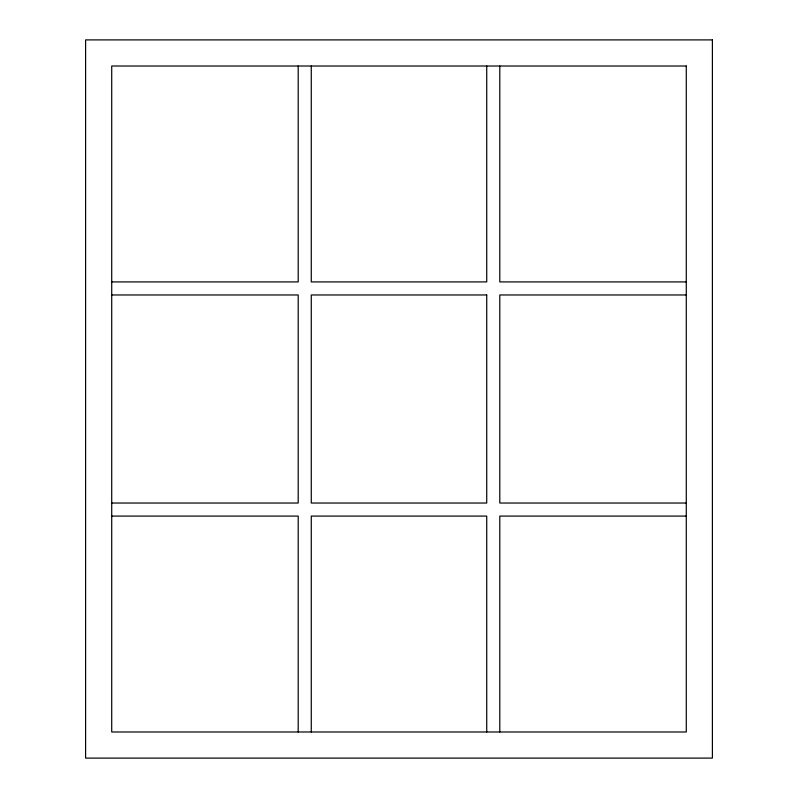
<?xml version="1.0" encoding="UTF-8"?>
<svg xmlns="http://www.w3.org/2000/svg" width="798" height="798" viewBox="0 0 798 798"><rect width="100%" height="100%" fill="white"/><g stroke="black" fill="none" stroke-linecap="round" stroke-linejoin="round"><path stroke-width="1.2" d="M111.72 281.913L298.203 281.913L298.203 66.015M686.28 281.913L499.797 281.913L499.797 66.015M111.72 294.971L298.203 294.971L298.203 503.029L111.72 503.029M686.28 294.971L499.797 294.971L499.797 503.029L686.28 503.029M111.72 516.087L298.203 516.087L298.203 731.985M686.28 516.087L499.797 516.087L499.797 731.985M486.73 66.015L486.73 281.913L311.27 281.913L311.27 66.015M486.73 731.985L486.73 516.087L311.27 516.087L311.27 731.985M712.395 39.9L85.605 39.9L85.605 758.1L712.395 758.1L712.395 39.9M686.28 66.015L111.72 66.015L111.72 731.985L686.28 731.985L686.28 66.015M486.73 294.971L311.27 294.971L311.27 503.029L486.73 503.029L486.73 294.971"/></g></svg>
